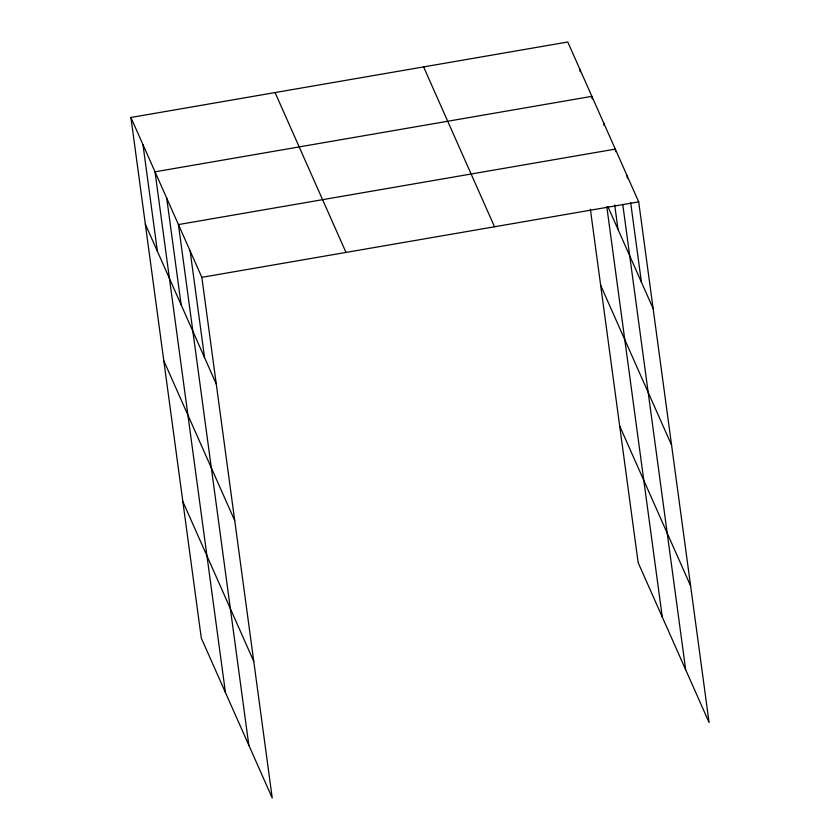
<?xml version="1.0" encoding="UTF-8"?>
<svg xmlns="http://www.w3.org/2000/svg" width="840" height="840" viewBox="0 0 840 840"><rect width="100%" height="100%" fill="white"/><g stroke="black" fill="none" stroke-linecap="round" stroke-linejoin="round"><path stroke-width="1.26" d="M130.914 117.474L201.841 277.326L272.233 798L201.306 638.138L130.914 117.474L567.767 42L638.694 201.863L709.086 722.526L638.159 562.674L590.373 209.234M201.841 277.326L638.694 201.863M607.898 206.609L653.111 308.522M600.653 285.285L671.58 445.137M619.689 426.048L690.617 585.911M423.602 66.906L494.529 226.769M275.069 92.568L345.996 252.42M145.331 224.123L216.258 383.985M163.81 360.749L234.728 520.611M182.837 501.512L253.764 661.374M626.986 175.487L627.333 178.048M630.641 202.472L641.403 282.135M615.636 151.672L615.29 149.111L178.437 224.574L248.829 745.248M622.755 204.362L685.682 669.774M603.582 122.724L603.928 125.297M614.702 204.971L617.999 229.383M592.231 98.921L591.875 96.348L155.022 171.822L225.424 692.496M606.827 206.871L662.277 617.022M579.821 69.174L580.167 71.746M190.134 250.95L204.55 357.609M166.73 198.198L181.146 304.857M142.968 144.648L157.395 251.307"/></g></svg>
